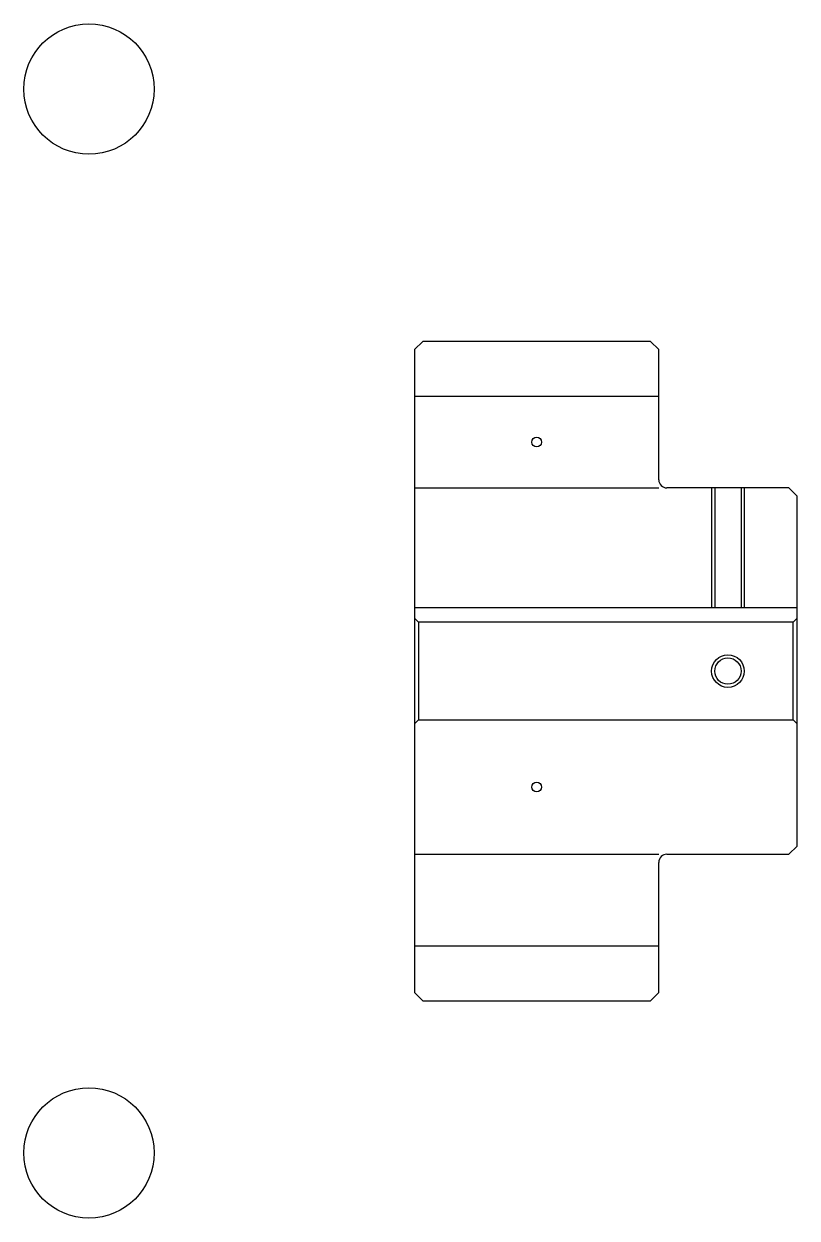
# Model space of a CAD drawing. Header units: metres. Extents: x 114 to 410, y 96 to 242.
# Drawn here: x 114 to 209, y 95.8 to 242.5 of the extents above.
import ezdxf

# ---------------------------------------------------------------- set-up
doc = ezdxf.new("R2010")
doc.units = ezdxf.units.M

msp = doc.modelspace()

# ---------------------------------------------------------------- linework, layer by layer
at = {"color": 4}
for p, q in [((162, 196.75), (192, 196.75)), ((162, 185.5), (192, 185.5)), ((162, 170.800003), (209, 170.800003)), ((162.5, 169), (162.5, 157)), ((208.5, 169), (209, 169.5)), ((208.5, 157), (209, 156.5)), ((162, 140.5), (192, 140.5)), ((162, 129.25), (192, 129.25))]:
    msp.add_line(p, q, dxfattribs=at)
for points in [[(192, 186.5), (192, 202.5), (191, 203.5), (163, 203.5), (162, 202.5), (162, 156.5)], [(193, 140.5), (208, 140.5), (209, 141.5), (209, 184.5), (208, 185.5), (193, 185.5)], [(198.5, 185.5), (198.5, 170.800003)], [(198.880005, 185.5), (198.880005, 170.800003)], [(202.119995, 185.5), (202.119995, 170.800003)], [(202.5, 185.5), (202.5, 170.800003)], [(162, 156.5), (162.5, 157), (208.5, 157), (208.5, 169), (162.5, 169), (162, 169.5)], [(162, 156.5), (162, 123.5), (163, 122.5), (191, 122.5), (192, 123.5), (192, 139.5)]]:
    msp.add_lwpolyline(points, dxfattribs=at)
at = {"color": 5}
for centre, radius in [((122, 234.5), 8), ((177, 191.125), 0.6), ((177, 148.75), 0.6), ((122, 103.800003), 8)]:
    msp.add_circle(centre, radius, dxfattribs=at)
at = {"color": 7}
msp.add_circle((200.5, 163), 2, dxfattribs=at)
at = {"color": 4}
msp.add_circle((200.5, 163), 1.62, dxfattribs=at)
for centre, start, end in [((193, 186.5), 180, 270), ((193, 139.5), 90, 180)]:
    msp.add_arc(centre, 1, start, end, dxfattribs=at)

doc.saveas('drawing.dxf')
